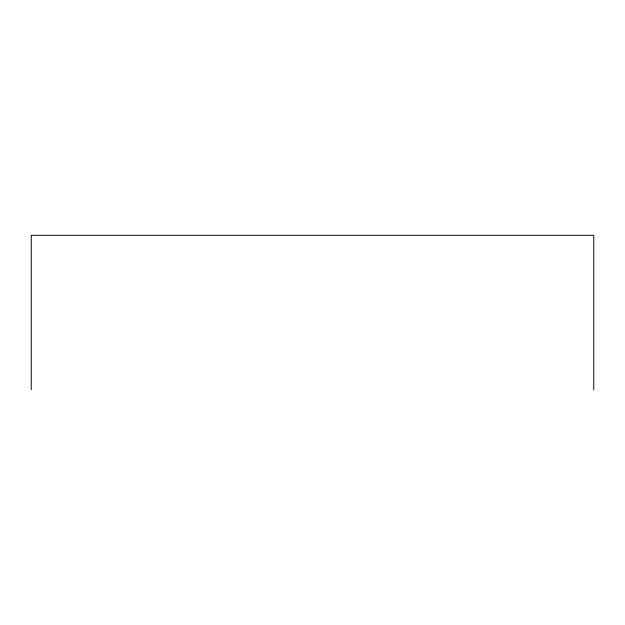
<?xml version="1.0" encoding="UTF-8"?>
<svg xmlns="http://www.w3.org/2000/svg" width="625" height="625" viewBox="0 0 625 625"><rect width="100%" height="100%" fill="white"/><g stroke="black" fill="none" stroke-linecap="round" stroke-linejoin="round"><path stroke-width="0.94" d="M593.75 389.695L593.75 235.305L31.25 235.305L31.25 389.695"/></g></svg>
